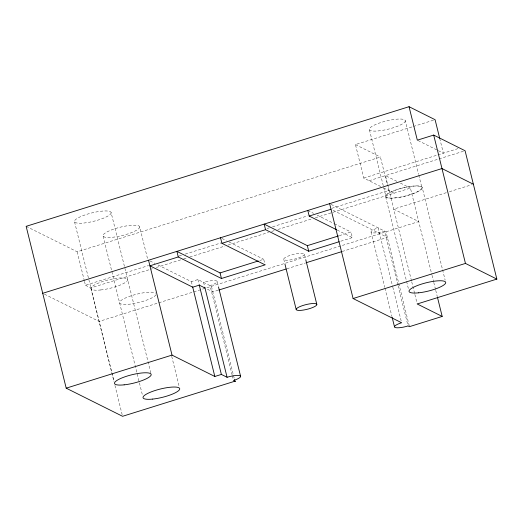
<?xml version="1.0" encoding="UTF-8"?>
<svg xmlns="http://www.w3.org/2000/svg" width="523" height="523" viewBox="0 0 523 523"><rect width="100%" height="100%" fill="white"/><g stroke="black" fill="none" stroke-linecap="round" stroke-linejoin="round"><path stroke-width="0.39" stroke-dasharray="2.62 1.96" d="M380.718 186.534L363.74 178.062L355.45 144.577L412.667 126.703M413.438 126.461L433.541 120.179M26.15 226.335L77.169 251.798L380.424 157.044L387.556 185.855M363.74 178.062L437.189 155.115M437.96 154.873L458.174 148.558M369.088 180.736L463.541 151.225M84.491 281.387L85.452 285.277L148.597 265.547M179.003 256.048L182.122 255.074M185.24 254.1L221.105 242.894M267.096 228.525L269.437 227.793M272.555 226.819L307.635 215.862M331.804 208.311L388.713 190.529L387.752 186.633M85.452 285.277L90.806 287.951L152.396 268.704M156.292 267.488L182.795 259.205M183.573 258.963L186.691 257.989M189.81 257.015L224.897 246.052M228.015 245.078L268.554 232.415M271.672 231.441L274.791 230.466M277.909 229.492L312.205 218.771M315.323 217.797L410.424 188.084L431.821 274.536M446.315 192.68L393.741 209.102L418.714 221.569L99.089 321.436L42.723 293.298M449.407 191.712L471.824 184.704M157.972 264.945L191.346 281.603L197.89 279.563L211.449 286.329L234.539 379.613M259.807 260.506L263.703 259.29L265.083 264.867M339.283 235.67L350.972 232.022L352.352 237.599L339.885 241.495M218.287 290.206L212.828 291.906L205.696 288.343M286.852 268.776L305.556 262.938M342.173 251.491L387.366 237.377L332.445 209.958M418.054 140.543L437.588 150.291M438.307 150.657L443.373 153.18L439.902 139.164M355.45 144.577L380.424 157.044M396.872 181.318L385.451 175.623L387.576 184.188M400.435 183.102L410.424 188.084M383.627 187.986L394.067 193.196M331.066 204.382L385.987 231.794L409.463 326.659M307.799 210.475L313.558 213.345M317.154 215.143L333.7 223.406M334.419 223.759L350.972 232.022M337.243 230.061L352.352 237.599M221.974 238.462L226.289 240.613M229.166 242.051L263.703 259.29M149.99 260.964L155.07 263.494M422.244 187.607A18.887 4.282 -13.9 0 1 395.192 197.949A18.887 4.282 -13.9 0 1 394.224 190.555A18.887 4.282 -13.9 0 1 422.244 187.607L442.393 269.031M442.589 269.822L445.132 280.099M405.338 120.721A18.547 4.204 -13.9 0 1 378.776 130.874A18.547 4.204 -13.9 0 1 377.828 123.611A18.547 4.204 -13.9 0 1 405.338 120.721L418.596 174.29M418.792 175.081L421.911 187.685A18.547 4.204 -13.9 0 1 395.349 197.844A18.547 4.204 -13.9 0 1 394.401 190.581A18.547 4.204 -13.9 0 1 421.911 187.685M432.018 275.327L433.58 281.649M433.776 282.44L435.541 289.559M435.737 290.35L437.3 296.672M387.765 184.965L411.542 281.047M411.738 281.838L414.674 293.697M414.87 294.482L417.217 303.974M369.428 129.796L386 196.766M385.667 196.851L406.404 280.648M406.6 281.439L408.561 289.35M397.866 284.839L384.562 231.081A10.623 2.406 -13.9 0 1 371.533 232.545A10.623 2.406 -13.9 0 1 378.136 227.878L392.616 286.375M398.062 285.63L408.038 325.947M392.812 287.166L401.618 322.743M371.036 232.029L384.732 287.369M384.928 288.16L391.969 316.618M304.393 254.198A10.623 2.406 -13.9 0 1 289.409 260.049A10.623 2.406 -13.9 0 1 288.441 255.989A10.623 2.406 -13.9 0 1 304.393 254.198L305.563 258.905M283.767 259.29L284.741 263.219M217.123 281.466L218.3 286.205M232.134 374.952L210.024 285.617A10.623 2.406 -13.9 0 0 216.627 280.943A10.623 2.406 -13.9 0 0 203.604 282.407L204.578 286.362M232.33 375.736L233.108 378.9M197.89 279.563L199.276 285.14M191.346 281.603L192.732 287.186M139.68 226.91A18.887 4.282 -13.9 0 1 112.628 237.252A18.887 4.282 -13.9 0 1 111.661 229.859A18.887 4.282 -13.9 0 1 139.68 226.91L147.669 259.212M171.707 356.333L179.141 386.373M111.138 212.665A18.887 4.282 -13.9 0 1 84.092 223.007A18.887 4.282 -13.9 0 1 83.118 215.613A18.887 4.282 -13.9 0 1 111.138 212.665L150.794 372.919M103.103 236.154L142.57 395.617M74.56 221.909L114.027 381.372M90.806 287.951L113.962 381.515M114.936 385.471L122.572 416.301M77.169 251.798L84.295 280.609M156.024 294.763A18.887 4.282 -13.9 0 1 128.194 304.314A18.887 4.282 -13.9 0 1 127.266 297.208A18.887 4.282 -13.9 0 1 155.815 293.148M100.664 289.971A18.887 4.282 -13.9 0 0 127.71 279.628A18.887 4.282 -13.9 0 0 99.69 282.577A18.887 4.282 -13.9 0 0 100.664 289.971"/><path stroke-width="0.78" d="M439.712 138.386L435.084 119.695L409.045 106.699L26.15 226.335L66.199 388.164L122.572 416.301L234.925 381.195L234.539 379.613M437.496 297.463L442.19 316.435L417.217 303.974L496.85 279.092L465.084 150.742L433.691 135.071L417.328 140.184L409.045 106.699M42.723 293.298L441.974 168.55L473.374 184.22M220.529 237.743L221.915 243.319L265.083 264.867L221.445 278.504L178.278 256.956L149.918 265.815L192.732 287.186L199.276 285.14L204.983 287.99M221.915 243.319L265.547 229.689L308.714 251.236L339.107 241.744M307.799 210.475L309.185 216.058L331 209.239M178.278 256.956L176.898 251.373L220.065 272.921L258.244 260.99M265.547 229.689L264.167 224.106L307.334 245.653L338.505 235.919M219.065 289.958L286.074 269.025M306.334 262.69L341.395 251.74M66.199 388.164L172.015 355.104L214.822 376.475L221.373 374.429L227.08 377.279A10.623 2.406 -13.9 0 1 240.109 375.815A10.623 2.406 -13.9 0 1 233.5 380.483L235.644 381.548M329.621 203.656L353.097 298.528L465.457 263.422L496.85 279.092M442.19 316.435L409.463 326.659L408.038 325.947A10.623 2.406 -13.9 0 1 395.009 327.411A10.623 2.406 -13.9 0 1 401.618 322.743L353.097 298.528M309.185 216.058L336.524 229.702M433.691 135.071L465.457 263.422M392.165 317.409L394.512 326.895M307.334 245.653L308.714 251.236M305.752 259.689L316.827 304.419A10.623 2.406 -13.9 0 1 301.836 310.27A10.623 2.406 -13.9 0 1 300.869 306.216A10.623 2.406 -13.9 0 1 316.827 304.419M284.93 264.004L296.195 309.518M220.065 272.921L221.445 278.504M218.496 286.996L240.606 376.331M204.774 287.153L227.08 377.279M199.263 285.094L221.373 374.429M192.719 287.14L214.822 376.475M148.539 260.238L172.015 355.104M152.683 399.088A18.887 4.282 -13.9 0 0 179.729 388.746A18.887 4.282 -13.9 0 0 151.709 391.694A18.887 4.282 -13.9 0 0 152.683 399.088M124.141 384.843A18.887 4.282 -13.9 0 0 151.186 374.501A18.887 4.282 -13.9 0 0 123.167 377.443A18.887 4.282 -13.9 0 0 124.141 384.843M418.668 292.815A18.887 4.282 -13.9 0 0 445.72 282.472A18.887 4.282 -13.9 0 0 417.7 285.421A18.887 4.282 -13.9 0 0 418.668 292.815"/></g></svg>
